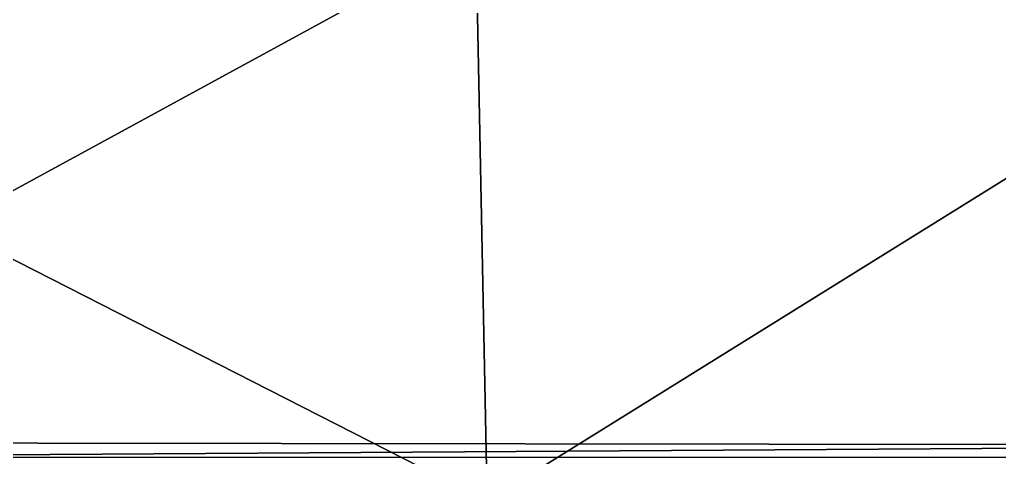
# Model space of a CAD drawing. Header units: metres. Extents: x -7 to 7, y -2.9 to 2.9.
# Drawn here: x 3.341 to 4.645, y -1.45 to -0.868 of the extents above; entities that cross this region are included whole.
import ezdxf

# ---------------------------------------------------------------- set-up
doc = ezdxf.new("R2010")
doc.units = ezdxf.units.M

msp = doc.modelspace()

# ---------------------------------------------------------------- linework, layer by layer
for points in [[(5.34239, 0, -1.31907), (2.71727, -1.43054, -1.31958), (2.30412, 0, -1.32407)], [(2.71727, -1.43054, -1.31958), (5.34239, 0, -1.31907), (5.30994, -1.43394, -1.32781)], [(3.96313, -1.50827, 0.606043), (5.16706, -0.75969, 0.356286), (3.94938, -0.818209, 0.664272)], [(5.16706, -0.75969, 0.356286), (3.96313, -1.50827, 0.606043), (5.20415, -1.46351, 0.293488)], [(2.69194, -0.860296, 0.891965), (3.96313, -1.50827, 0.606043), (3.94938, -0.818209, 0.664272)], [(2.57441, -1.6057, 0.841504), (3.96313, -1.50827, 0.606043), (2.69194, -0.860296, 0.891965)], [(5.30994, -1.43394, -1.32781), (2.76219, -1.45055, -1.2996), (2.71727, -1.43054, -1.31958)], [(5.2696, -1.45054, -1.30941), (2.76219, -1.45055, -1.2996), (5.30994, -1.43394, -1.32781)]]:
    msp.add_3dface(points)

doc.saveas('drawing.dxf')
